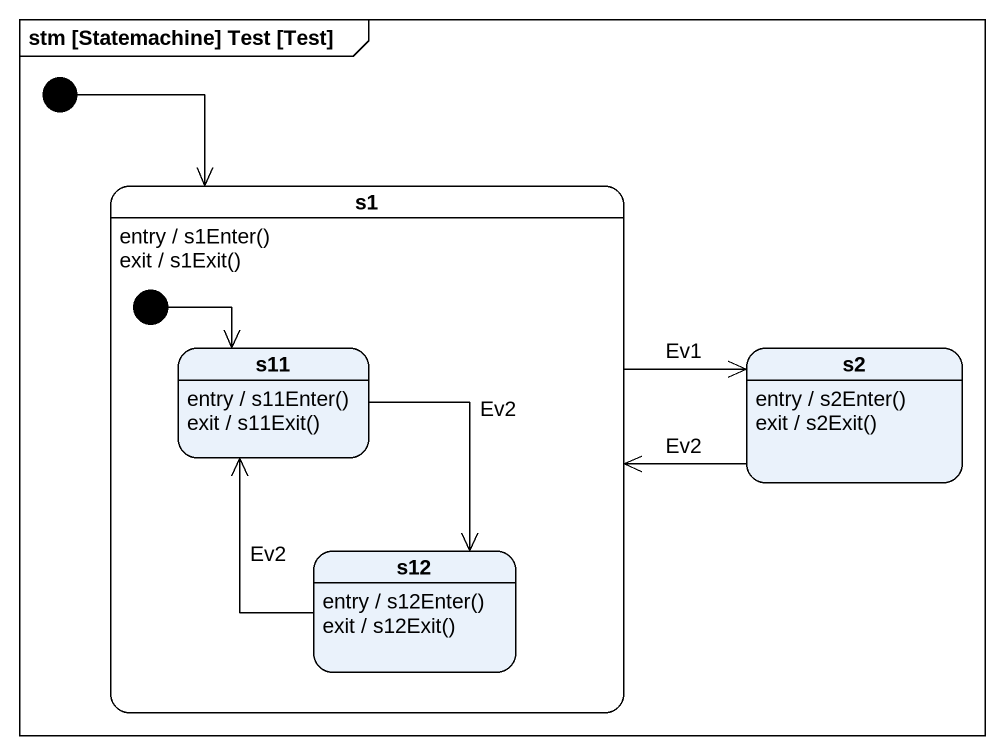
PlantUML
@startuml
mainframe stm [Statemachine] Test [Test]
hide empty description
state s1 {
  state s11
  s11 : entry / s11Enter()
  s11 : exit / s11Exit()
  state s12
  s12 : entry / s12Enter()
  s12 : exit / s12Exit()
  [*] --> s11
}
s1 : entry / s1Enter()
s1 : exit / s1Exit()
state s2
s2 : entry / s2Enter()
s2 : exit / s2Exit()
[*] --> s1
s1 -right-> s2 : Ev1
s11 --> s12 : Ev2
s2 -left-> s1 : Ev2
s12 -up-> s11 : Ev2
@enduml
